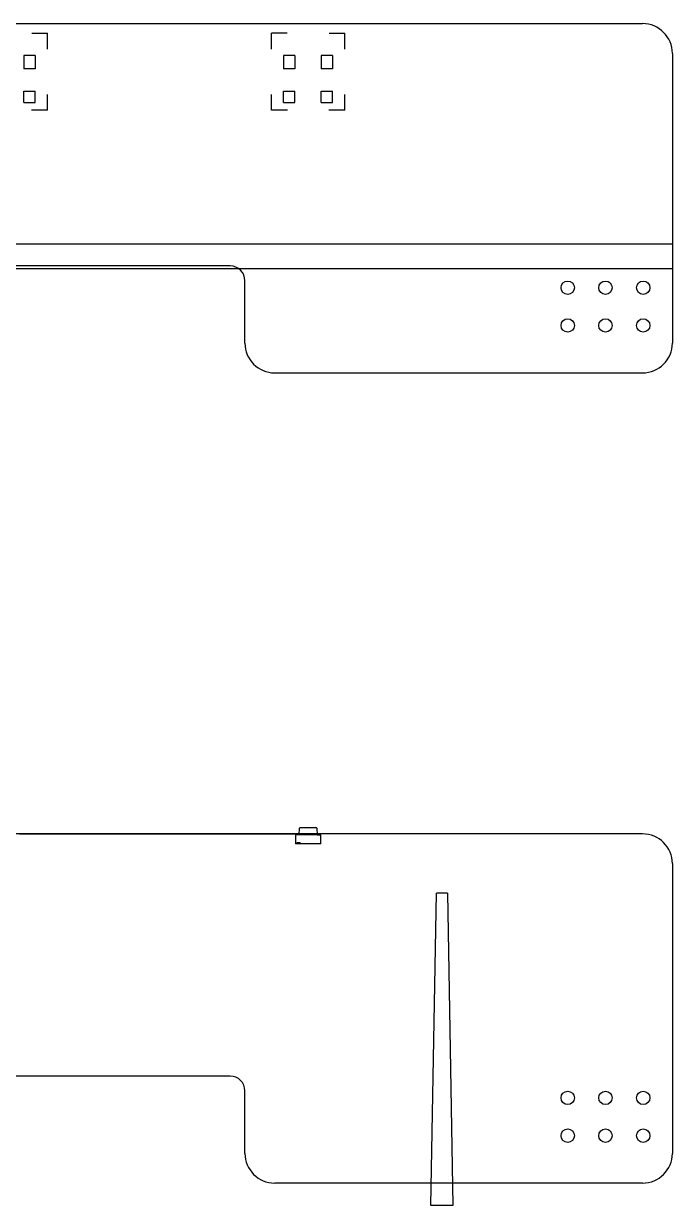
# Model space of a CAD drawing. Header units: millimetres. Extents: x 41 to 130, y 88.6 to 168.1.
# Drawn here: x 86.4 to 130, y 88.6 to 168.1 of the extents above; entities that cross this region are included whole.
import ezdxf

# ---------------------------------------------------------------- set-up
doc = ezdxf.new("R2010")
doc.units = ezdxf.units.MM
doc.linetypes.add('SLD-Solid', pattern=[0])

msp = doc.modelspace()

# ---------------------------------------------------------------- linework, layer by layer
at = {"color": 7, "linetype": 'SLD-Solid', "lineweight": 25}
for p, q in [((42.992, 168.112), (127.992, 168.112)), ((129.992, 166.112), (129.992, 146.612)), ((87.956, 162.279), (87.956, 163.354)), ((103.029, 162.279), (103.029, 163.354)), ((107.956, 162.279), (107.956, 163.354)), ((87.956, 162.279), (86.881, 162.279)), ((104.103, 162.279), (103.029, 162.279)), ((107.956, 162.279), (106.881, 162.279)), ((100.242, 151.812), (70.742, 151.812)), ((101.242, 146.612), (101.242, 150.812)), ((103.242, 144.612), (127.992, 144.612)), ((104.892, 113.515), (104.915, 113.968)), ((104.965, 114.015), (106.019, 114.015)), ((106.069, 113.968), (106.092, 113.515)), ((127.992, 113.586), (42.992, 113.586)), ((86.088, 113.586), (104.895, 113.586)), ((104.892, 113.516), (104.642, 113.516)), ((104.642, 113.515), (104.642, 113.516)), ((104.642, 113.515), (104.642, 113.515)), ((104.642, 113.515), (104.642, 112.915)), ((104.737, 112.972), (104.737, 112.964)), ((104.737, 112.964), (104.739, 112.964)), ((104.739, 112.964), (104.739, 112.972)), ((104.747, 112.97), (104.747, 112.964)), ((104.747, 112.964), (104.749, 112.964)), ((104.749, 112.964), (104.749, 112.972)), ((104.757, 112.979), (104.757, 112.976)), ((104.759, 112.979), (104.757, 112.979)), ((104.757, 112.97), (104.757, 112.964)), ((104.757, 112.964), (104.759, 112.964)), ((104.759, 112.964), (104.759, 112.979)), ((104.781, 112.976), (104.783, 112.975)), ((104.783, 112.968), (104.781, 112.967)), ((104.825, 112.979), (104.825, 112.964)), ((104.827, 112.979), (104.825, 112.979)), ((104.825, 112.964), (104.827, 112.964)), ((104.827, 112.976), (104.827, 112.979)), ((104.827, 112.964), (104.827, 112.967)), ((104.85, 112.964), (104.855, 112.964)), ((104.855, 112.984), (104.851, 112.984)), ((104.851, 112.982), (104.854, 112.982)), ((104.854, 112.966), (104.851, 112.966)), ((104.854, 112.976), (104.852, 112.976)), ((104.852, 112.974), (104.854, 112.974)), ((104.854, 112.982), (104.854, 112.976)), ((104.854, 112.974), (104.854, 112.966)), ((104.855, 112.964), (104.855, 112.984)), ((104.878, 112.979), (104.878, 112.964)), ((104.88, 112.979), (104.878, 112.979)), ((104.878, 112.964), (104.88, 112.964)), ((104.88, 112.976), (104.88, 112.979)), ((104.88, 112.964), (104.88, 112.967)), ((104.892, 113.515), (104.892, 113.516)), ((106.092, 113.515), (104.892, 113.515)), ((104.896, 112.984), (104.896, 112.982)), ((104.906, 112.984), (104.896, 112.984)), ((104.896, 112.982), (104.9, 112.982)), ((104.9, 112.982), (104.9, 112.964)), ((104.9, 112.964), (104.902, 112.964)), ((104.902, 112.964), (104.902, 112.982)), ((104.902, 112.982), (104.906, 112.982)), ((104.906, 112.982), (104.906, 112.984)), ((104.906, 112.962), (104.906, 112.961)), ((104.921, 112.962), (104.906, 112.962)), ((104.906, 112.961), (104.921, 112.961)), ((104.921, 112.961), (104.921, 112.962)), ((104.922, 112.985), (104.922, 112.964)), ((104.924, 112.985), (104.922, 112.985)), ((104.922, 112.964), (104.924, 112.964)), ((104.924, 112.976), (104.924, 112.985)), ((104.924, 112.964), (104.924, 112.967)), ((104.941, 112.971), (104.954, 112.971)), ((104.943, 112.969), (104.942, 112.968)), ((104.954, 112.973), (104.943, 112.973)), ((104.958, 112.966), (104.958, 112.964)), ((104.966, 112.966), (104.958, 112.966)), ((104.958, 112.964), (104.967, 112.964)), ((104.966, 112.984), (104.966, 112.966)), ((104.967, 112.984), (104.966, 112.984)), ((104.967, 112.964), (104.967, 112.984)), ((106.092, 113.515), (106.092, 113.516)), ((106.092, 113.516), (106.343, 113.516)), ((106.343, 112.914), (106.343, 113.516)), ((104.642, 112.915), (104.642, 112.915)), ((104.642, 112.915), (104.642, 112.914)), ((104.892, 112.914), (104.642, 112.914)), ((104.892, 112.915), (104.892, 112.914)), ((106.092, 112.915), (104.892, 112.915)), ((105.582, 112.915), (105.582, 112.915)), ((105.932, 112.915), (105.582, 112.915)), ((105.932, 112.915), (105.582, 112.915)), ((105.932, 112.915), (105.932, 112.915)), ((106.092, 112.915), (106.092, 112.914)), ((106.343, 112.914), (106.092, 112.914)), ((129.992, 111.586), (129.992, 92.086)), ((100.242, 97.286), (70.742, 97.286)), ((101.242, 92.086), (101.242, 96.286)), ((127.992, 90.086), (103.242, 90.086))]:
    msp.add_line(p, q, dxfattribs=at)
for p, q in [((86.897, 167.461), (87.956, 167.461)), ((87.956, 166.402), (87.956, 167.461)), ((104.087, 167.461), (103.029, 167.461)), ((103.029, 166.402), (103.029, 167.461)), ((106.897, 167.461), (107.956, 167.461)), ((107.956, 166.402), (107.956, 167.461))]:
    msp.add_line(p, q)
at = {"color": 2, "linetype": 'SLD-Solid', "lineweight": 25}
for p, q in [((87.131, 165.962), (86.369, 165.962)), ((86.369, 165.962), (86.369, 165.068)), ((87.131, 165.962), (87.131, 165.068)), ((104.591, 165.962), (103.829, 165.962)), ((103.829, 165.962), (103.829, 165.068)), ((104.591, 165.962), (104.591, 165.068)), ((107.131, 165.962), (106.369, 165.962)), ((106.369, 165.962), (106.369, 165.068)), ((107.131, 165.962), (107.131, 165.068)), ((87.131, 165.068), (86.369, 165.068)), ((104.591, 165.068), (103.829, 165.068)), ((107.131, 165.068), (106.369, 165.068)), ((86.369, 163.575), (87.131, 163.575)), ((86.369, 162.799), (86.369, 163.575)), ((87.131, 162.799), (87.131, 163.575)), ((103.829, 163.575), (104.591, 163.575)), ((103.829, 162.799), (103.829, 163.575)), ((104.591, 162.799), (104.591, 163.575)), ((106.369, 163.575), (107.131, 163.575)), ((106.369, 162.799), (106.369, 163.575)), ((107.131, 162.799), (107.131, 163.575)), ((86.369, 162.799), (87.131, 162.799)), ((103.829, 162.799), (104.591, 162.799)), ((106.369, 162.799), (107.131, 162.799))]:
    msp.add_line(p, q, dxfattribs=at)
at = {"color": 1, "linetype": 'SLD-Solid', "lineweight": 25}
for p, q in [((129.992, 153.262), (40.992, 153.262)), ((129.992, 151.612), (40.992, 151.612)), ((113.755, 88.586), (114.122, 109.586)), ((114.863, 109.586), (114.122, 109.586)), ((114.863, 109.586), (115.23, 88.586)), ((115.23, 88.586), (113.755, 88.586))]:
    msp.add_line(p, q, dxfattribs=at)
at = {"color": 7, "linetype": 'SLD-Solid', "lineweight": 25}
for centre in [(122.952, 150.342), (125.492, 150.342), (128.032, 150.342), (122.952, 147.802), (125.492, 147.802), (128.032, 147.802), (122.952, 95.816), (125.492, 95.816), (128.032, 95.816), (122.952, 93.276), (125.492, 93.276), (128.032, 93.276)]:
    msp.add_circle(centre, 0.45, dxfattribs=at)
for centre, radius, start, end in [((127.992, 166.112), 2, 0, 90), ((100.242, 150.812), 1, 0, 90), ((103.242, 146.612), 2, 180, 270), ((127.992, 146.612), 2, 270, 0), ((104.965, 113.965), 0.05, 90, 177.13759), ((106.019, 113.965), 0.05, 2.86241, 90), ((127.992, 111.586), 2, 0, 90), ((100.242, 96.286), 1, 0, 90), ((103.242, 92.086), 2, 180, 270), ((127.992, 92.086), 2, 270, 0)]:
    msp.add_arc(centre, radius, start, end, dxfattribs=at)
for points, knots in [([(104.742, 112.979), (104.742, 112.979), (104.741, 112.979), (104.739, 112.978), (104.737, 112.976), (104.737, 112.974), (104.737, 112.972)], [0, 0, 0, 0, 0.186865, 0.373603, 0.560328, 1, 1, 1, 1]), ([(104.739, 112.972), (104.739, 112.973), (104.739, 112.975), (104.74, 112.976), (104.741, 112.977), (104.742, 112.977), (104.743, 112.977)], [0, 0, 0, 0, 0.499486, 0.624853, 0.750549, 1, 1, 1, 1]), ([(104.748, 112.976), (104.747, 112.976), (104.747, 112.977), (104.745, 112.979), (104.743, 112.979), (104.742, 112.979)], [0, 0, 0, 0, 0.2811678, 0.5618634, 1, 1, 1, 1]), ([(104.743, 112.977), (104.743, 112.977), (104.744, 112.977), (104.745, 112.977), (104.746, 112.976), (104.747, 112.974), (104.747, 112.972), (104.747, 112.97)], [0, 0, 0, 0, 0.125291, 0.25066, 0.376069, 0.501439, 1, 1, 1, 1]), ([(104.752, 112.979), (104.752, 112.979), (104.751, 112.979), (104.749, 112.978), (104.748, 112.976), (104.748, 112.976)], [0, 0, 0, 0, 0.280893, 0.561563, 1, 1, 1, 1]), ([(104.749, 112.972), (104.749, 112.973), (104.749, 112.975), (104.75, 112.976), (104.751, 112.977), (104.752, 112.977), (104.753, 112.977)], [0, 0, 0, 0, 0.500582, 0.62594, 0.751524, 1, 1, 1, 1]), ([(104.755, 112.978), (104.755, 112.979), (104.754, 112.979), (104.753, 112.979), (104.752, 112.979)], [0, 0, 0, 0, 0.559998, 1, 1, 1, 1]), ([(104.753, 112.977), (104.753, 112.977), (104.754, 112.977), (104.756, 112.976), (104.757, 112.974), (104.757, 112.972), (104.757, 112.97)], [0, 0, 0, 0, 0.186669, 0.373363, 0.560147, 1, 1, 1, 1]), ([(104.757, 112.976), (104.757, 112.977), (104.757, 112.978), (104.756, 112.978), (104.755, 112.978)], [0, 0, 0, 0, 0.5601081, 1, 1, 1, 1]), ([(104.765, 112.977), (104.764, 112.976), (104.763, 112.974), (104.763, 112.972), (104.763, 112.972)], [0, 0, 0, 0, 0.559232, 1, 1, 1, 1]), ([(104.763, 112.972), (104.763, 112.97), (104.763, 112.968), (104.765, 112.966), (104.768, 112.964), (104.77, 112.964), (104.77, 112.964)], [0, 0, 0, 0, 0.279537, 0.559449, 0.77952, 1, 1, 1, 1]), ([(104.77, 112.979), (104.769, 112.979), (104.767, 112.979), (104.766, 112.977), (104.765, 112.977)], [0, 0, 0, 0, 0.559244, 1, 1, 1, 1]), ([(104.765, 112.972), (104.765, 112.972), (104.765, 112.974), (104.766, 112.976), (104.768, 112.977), (104.77, 112.977), (104.77, 112.977)], [0, 0, 0, 0, 0.279589, 0.559368, 0.779739, 1, 1, 1, 1]), ([(104.77, 112.966), (104.77, 112.966), (104.768, 112.966), (104.766, 112.968), (104.765, 112.97), (104.765, 112.971), (104.765, 112.972)], [0, 0, 0, 0, 0.279783, 0.559057, 0.779554, 1, 1, 1, 1]), ([(104.776, 112.977), (104.775, 112.977), (104.773, 112.979), (104.771, 112.979), (104.77, 112.979)], [0, 0, 0, 0, 0.558991, 1, 1, 1, 1]), ([(104.77, 112.977), (104.771, 112.977), (104.773, 112.977), (104.775, 112.975), (104.776, 112.974), (104.776, 112.972), (104.776, 112.972)], [0, 0, 0, 0, 0.27944, 0.559298, 0.779586, 1, 1, 1, 1]), ([(104.77, 112.964), (104.772, 112.964), (104.774, 112.964), (104.776, 112.966), (104.778, 112.969), (104.778, 112.971), (104.778, 112.972)], [0, 0, 0, 0, 0.279792, 0.559109, 0.779559, 1, 1, 1, 1]), ([(104.776, 112.972), (104.776, 112.971), (104.776, 112.969), (104.774, 112.967), (104.772, 112.966), (104.771, 112.966), (104.77, 112.966)], [0, 0, 0, 0, 0.279634, 0.559117, 0.779525, 1, 1, 1, 1]), ([(104.778, 112.972), (104.778, 112.973), (104.778, 112.975), (104.776, 112.976), (104.776, 112.977)], [0, 0, 0, 0, 0.55938, 1, 1, 1, 1]), ([(104.788, 112.979), (104.787, 112.979), (104.785, 112.979), (104.783, 112.978), (104.782, 112.977), (104.781, 112.976), (104.781, 112.976)], [0, 0, 0, 0, 0.339748, 0.560048, 0.779896, 1, 1, 1, 1]), ([(104.781, 112.967), (104.782, 112.967), (104.783, 112.966), (104.784, 112.965), (104.786, 112.964), (104.787, 112.964), (104.788, 112.964)], [0, 0, 0, 0, 0.3389, 0.559146, 0.779539, 1, 1, 1, 1]), ([(104.783, 112.975), (104.783, 112.976), (104.785, 112.977), (104.787, 112.977), (104.788, 112.977)], [0, 0, 0, 0, 0.558313, 1, 1, 1, 1]), ([(104.788, 112.966), (104.787, 112.966), (104.785, 112.966), (104.783, 112.968), (104.783, 112.968)], [0, 0, 0, 0, 0.558942, 1, 1, 1, 1]), ([(104.796, 112.971), (104.796, 112.973), (104.795, 112.975), (104.793, 112.978), (104.79, 112.979), (104.789, 112.979), (104.788, 112.979)], [0, 0, 0, 0, 0.279366, 0.558781, 0.779212, 1, 1, 1, 1]), ([(104.788, 112.977), (104.789, 112.977), (104.791, 112.977), (104.793, 112.976), (104.794, 112.974), (104.794, 112.972), (104.794, 112.972)], [0, 0, 0, 0, 0.280182, 0.55972, 0.779967, 1, 1, 1, 1]), ([(104.794, 112.972), (104.794, 112.971), (104.794, 112.969), (104.792, 112.967), (104.79, 112.966), (104.789, 112.966), (104.788, 112.966)], [0, 0, 0, 0, 0.279426, 0.558875, 0.779391, 1, 1, 1, 1]), ([(104.788, 112.964), (104.789, 112.964), (104.791, 112.964), (104.794, 112.966), (104.796, 112.969), (104.796, 112.971), (104.796, 112.971)], [0, 0, 0, 0, 0.280027, 0.55959, 0.779789, 1, 1, 1, 1]), ([(104.801, 112.967), (104.801, 112.967), (104.8, 112.967), (104.8, 112.967), (104.799, 112.966), (104.799, 112.966), (104.799, 112.966)], [0, 0, 0, 0, 0.279625, 0.559559, 0.779406, 1, 1, 1, 1]), ([(104.799, 112.966), (104.799, 112.965), (104.799, 112.965), (104.8, 112.964), (104.8, 112.964), (104.801, 112.964), (104.801, 112.964)], [0, 0, 0, 0, 0.279277, 0.559024, 0.779505, 1, 1, 1, 1]), ([(104.803, 112.966), (104.803, 112.966), (104.802, 112.966), (104.802, 112.967), (104.801, 112.967), (104.801, 112.967), (104.801, 112.967)], [0, 0, 0, 0, 0.279659, 0.559522, 0.779694, 1, 1, 1, 1]), ([(104.801, 112.964), (104.801, 112.964), (104.802, 112.964), (104.802, 112.965), (104.803, 112.965), (104.803, 112.965), (104.803, 112.966)], [0, 0, 0, 0, 0.279464, 0.559032, 0.779555, 1, 1, 1, 1]), ([(104.808, 112.977), (104.808, 112.976), (104.807, 112.974), (104.806, 112.972), (104.806, 112.972)], [0, 0, 0, 0, 0.559232, 1, 1, 1, 1]), ([(104.806, 112.972), (104.807, 112.97), (104.807, 112.968), (104.809, 112.966), (104.811, 112.964), (104.813, 112.964), (104.814, 112.964)], [0, 0, 0, 0, 0.279537, 0.559449, 0.77952, 1, 1, 1, 1]), ([(104.814, 112.979), (104.813, 112.979), (104.811, 112.979), (104.809, 112.977), (104.808, 112.977)], [0, 0, 0, 0, 0.559244, 1, 1, 1, 1]), ([(104.808, 112.972), (104.808, 112.972), (104.809, 112.974), (104.81, 112.976), (104.812, 112.977), (104.813, 112.977), (104.814, 112.977)], [0, 0, 0, 0, 0.279589, 0.559368, 0.779739, 1, 1, 1, 1]), ([(104.814, 112.966), (104.813, 112.966), (104.811, 112.966), (104.81, 112.968), (104.808, 112.97), (104.808, 112.971), (104.808, 112.972)], [0, 0, 0, 0, 0.279783, 0.559057, 0.779554, 1, 1, 1, 1]), ([(104.82, 112.977), (104.819, 112.977), (104.817, 112.979), (104.815, 112.979), (104.814, 112.979)], [0, 0, 0, 0, 0.558991, 1, 1, 1, 1]), ([(104.814, 112.977), (104.815, 112.977), (104.817, 112.977), (104.818, 112.975), (104.82, 112.974), (104.82, 112.972), (104.82, 112.972)], [0, 0, 0, 0, 0.27963, 0.559316, 0.779594, 1, 1, 1, 1]), ([(104.814, 112.964), (104.815, 112.964), (104.817, 112.964), (104.82, 112.966), (104.821, 112.969), (104.821, 112.971), (104.822, 112.972)], [0, 0, 0, 0, 0.279792, 0.559109, 0.779559, 1, 1, 1, 1]), ([(104.82, 112.972), (104.82, 112.971), (104.819, 112.969), (104.818, 112.967), (104.816, 112.966), (104.815, 112.966), (104.814, 112.966)], [0, 0, 0, 0, 0.279634, 0.559117, 0.779525, 1, 1, 1, 1]), ([(104.822, 112.972), (104.821, 112.973), (104.821, 112.975), (104.82, 112.976), (104.82, 112.977)], [0, 0, 0, 0, 0.55938, 1, 1, 1, 1]), ([(104.833, 112.979), (104.832, 112.979), (104.829, 112.979), (104.828, 112.977), (104.827, 112.976)], [0, 0, 0, 0, 0.559031, 1, 1, 1, 1]), ([(104.827, 112.972), (104.827, 112.972), (104.827, 112.974), (104.829, 112.976), (104.831, 112.977), (104.832, 112.977), (104.833, 112.977)], [0, 0, 0, 0, 0.279658, 0.559264, 0.779459, 1, 1, 1, 1]), ([(104.833, 112.966), (104.832, 112.966), (104.83, 112.966), (104.828, 112.968), (104.827, 112.97), (104.827, 112.971), (104.827, 112.972)], [0, 0, 0, 0, 0.279766, 0.559276, 0.779577, 1, 1, 1, 1]), ([(104.827, 112.967), (104.828, 112.966), (104.83, 112.964), (104.832, 112.964), (104.833, 112.964)], [0, 0, 0, 0, 0.558744, 1, 1, 1, 1]), ([(104.841, 112.972), (104.84, 112.973), (104.84, 112.975), (104.838, 112.977), (104.835, 112.979), (104.834, 112.979), (104.833, 112.979)], [0, 0, 0, 0, 0.279385, 0.559245, 0.779557, 1, 1, 1, 1]), ([(104.833, 112.977), (104.834, 112.977), (104.835, 112.977), (104.837, 112.976), (104.839, 112.974), (104.839, 112.972), (104.839, 112.972)], [0, 0, 0, 0, 0.279806, 0.559287, 0.779644, 1, 1, 1, 1]), ([(104.833, 112.964), (104.834, 112.964), (104.836, 112.964), (104.839, 112.966), (104.84, 112.969), (104.84, 112.971), (104.841, 112.972)], [0, 0, 0, 0, 0.279563, 0.559268, 0.779537, 1, 1, 1, 1]), ([(104.839, 112.972), (104.839, 112.971), (104.838, 112.969), (104.837, 112.967), (104.835, 112.966), (104.834, 112.966), (104.833, 112.966)], [0, 0, 0, 0, 0.279328, 0.559094, 0.77954, 1, 1, 1, 1]), ([(104.847, 112.975), (104.847, 112.975), (104.846, 112.974), (104.844, 112.973), (104.844, 112.971), (104.844, 112.97), (104.844, 112.97)], [0, 0, 0, 0, 0.280357, 0.559552, 0.779855, 1, 1, 1, 1]), ([(104.844, 112.97), (104.844, 112.969), (104.844, 112.967), (104.846, 112.965), (104.848, 112.964), (104.849, 112.964), (104.85, 112.964)], [0, 0, 0, 0, 0.279141, 0.558717, 0.779085, 1, 1, 1, 1]), ([(104.851, 112.984), (104.851, 112.984), (104.849, 112.984), (104.847, 112.983), (104.845, 112.981), (104.845, 112.98), (104.845, 112.979)], [0, 0, 0, 0, 0.28132, 0.559998, 0.779967, 1, 1, 1, 1]), ([(104.845, 112.979), (104.845, 112.979), (104.845, 112.978), (104.846, 112.976), (104.847, 112.976), (104.847, 112.975)], [0, 0, 0, 0, 0.2808466, 0.5616467, 1, 1, 1, 1]), ([(104.845, 112.97), (104.845, 112.97), (104.846, 112.971), (104.847, 112.973), (104.848, 112.973), (104.849, 112.974)], [0, 0, 0, 0, 0.279895, 0.560536, 1, 1, 1, 1]), ([(104.851, 112.966), (104.85, 112.966), (104.848, 112.966), (104.846, 112.968), (104.845, 112.969), (104.845, 112.97), (104.845, 112.97)], [0, 0, 0, 0, 0.499224, 0.748654, 0.874385, 1, 1, 1, 1]), ([(104.847, 112.979), (104.847, 112.98), (104.847, 112.98), (104.848, 112.981), (104.849, 112.982), (104.85, 112.982), (104.851, 112.982)], [0, 0, 0, 0, 0.249355, 0.37485, 0.500571, 1, 1, 1, 1]), ([(104.852, 112.976), (104.851, 112.976), (104.85, 112.976), (104.848, 112.977), (104.847, 112.978), (104.847, 112.978), (104.847, 112.979), (104.847, 112.979)], [0, 0, 0, 0, 0.498629, 0.624058, 0.74933, 0.87471, 1, 1, 1, 1]), ([(104.849, 112.974), (104.849, 112.974), (104.851, 112.974), (104.852, 112.974), (104.852, 112.974)], [0, 0, 0, 0, 0.559687, 1, 1, 1, 1]), ([(104.861, 112.977), (104.861, 112.976), (104.86, 112.974), (104.86, 112.972), (104.859, 112.972)], [0, 0, 0, 0, 0.55926, 1, 1, 1, 1]), ([(104.859, 112.972), (104.86, 112.97), (104.86, 112.968), (104.862, 112.966), (104.864, 112.964), (104.866, 112.964), (104.867, 112.964)], [0, 0, 0, 0, 0.279564, 0.559406, 0.779498, 1, 1, 1, 1]), ([(104.867, 112.979), (104.866, 112.979), (104.864, 112.979), (104.862, 112.977), (104.861, 112.977)], [0, 0, 0, 0, 0.559244, 1, 1, 1, 1]), ([(104.861, 112.972), (104.861, 112.972), (104.862, 112.974), (104.863, 112.976), (104.865, 112.977), (104.866, 112.977), (104.867, 112.977)], [0, 0, 0, 0, 0.279546, 0.559409, 0.779569, 1, 1, 1, 1]), ([(104.867, 112.966), (104.866, 112.966), (104.865, 112.966), (104.863, 112.968), (104.861, 112.97), (104.861, 112.971), (104.861, 112.972)], [0, 0, 0, 0, 0.279737, 0.559129, 0.779591, 1, 1, 1, 1]), ([(104.873, 112.977), (104.872, 112.977), (104.87, 112.979), (104.868, 112.979), (104.867, 112.979)], [0, 0, 0, 0, 0.558717, 1, 1, 1, 1]), ([(104.867, 112.977), (104.868, 112.977), (104.87, 112.977), (104.871, 112.975), (104.873, 112.974), (104.873, 112.972), (104.873, 112.972)], [0, 0, 0, 0, 0.279466, 0.559189, 0.779599, 1, 1, 1, 1]), ([(104.867, 112.964), (104.868, 112.964), (104.87, 112.964), (104.873, 112.966), (104.874, 112.969), (104.875, 112.971), (104.875, 112.972)], [0, 0, 0, 0, 0.279757, 0.559164, 0.779587, 1, 1, 1, 1]), ([(104.873, 112.972), (104.873, 112.971), (104.873, 112.969), (104.871, 112.967), (104.869, 112.966), (104.868, 112.966), (104.867, 112.966)], [0, 0, 0, 0, 0.279617, 0.559255, 0.779503, 1, 1, 1, 1]), ([(104.875, 112.972), (104.875, 112.973), (104.874, 112.975), (104.873, 112.976), (104.873, 112.977)], [0, 0, 0, 0, 0.559279, 1, 1, 1, 1]), ([(104.886, 112.979), (104.885, 112.979), (104.882, 112.979), (104.881, 112.977), (104.88, 112.976)], [0, 0, 0, 0, 0.559031, 1, 1, 1, 1]), ([(104.88, 112.972), (104.88, 112.972), (104.88, 112.974), (104.882, 112.976), (104.884, 112.977), (104.885, 112.977), (104.886, 112.977)], [0, 0, 0, 0, 0.27973, 0.55924, 0.779636, 1, 1, 1, 1]), ([(104.886, 112.966), (104.885, 112.966), (104.883, 112.966), (104.881, 112.968), (104.88, 112.97), (104.88, 112.971), (104.88, 112.972)], [0, 0, 0, 0, 0.279739, 0.559388, 0.779565, 1, 1, 1, 1]), ([(104.88, 112.967), (104.881, 112.966), (104.883, 112.964), (104.885, 112.964), (104.886, 112.964)], [0, 0, 0, 0, 0.558993, 1, 1, 1, 1]), ([(104.894, 112.972), (104.893, 112.973), (104.893, 112.975), (104.891, 112.977), (104.889, 112.979), (104.887, 112.979), (104.886, 112.979)], [0, 0, 0, 0, 0.279374, 0.559125, 0.779565, 1, 1, 1, 1]), ([(104.886, 112.977), (104.887, 112.977), (104.888, 112.977), (104.89, 112.976), (104.892, 112.974), (104.892, 112.972), (104.892, 112.972)], [0, 0, 0, 0, 0.279777, 0.559229, 0.779667, 1, 1, 1, 1]), ([(104.886, 112.964), (104.887, 112.964), (104.889, 112.964), (104.892, 112.966), (104.893, 112.969), (104.894, 112.971), (104.894, 112.972)], [0, 0, 0, 0, 0.27955, 0.559366, 0.779546, 1, 1, 1, 1]), ([(104.892, 112.972), (104.892, 112.971), (104.891, 112.969), (104.89, 112.967), (104.888, 112.966), (104.887, 112.966), (104.886, 112.966)], [0, 0, 0, 0, 0.279397, 0.559059, 0.779522, 1, 1, 1, 1]), ([(104.93, 112.979), (104.929, 112.979), (104.926, 112.979), (104.925, 112.977), (104.924, 112.976)], [0, 0, 0, 0, 0.558537, 1, 1, 1, 1]), ([(104.924, 112.972), (104.924, 112.972), (104.924, 112.974), (104.926, 112.976), (104.928, 112.977), (104.929, 112.977), (104.93, 112.977)], [0, 0, 0, 0, 0.279643, 0.559109, 0.77947, 1, 1, 1, 1]), ([(104.93, 112.966), (104.929, 112.966), (104.927, 112.966), (104.925, 112.968), (104.924, 112.97), (104.924, 112.971), (104.924, 112.972)], [0, 0, 0, 0, 0.279749, 0.559407, 0.779591, 1, 1, 1, 1]), ([(104.924, 112.967), (104.925, 112.966), (104.927, 112.964), (104.929, 112.964), (104.93, 112.964)], [0, 0, 0, 0, 0.558744, 1, 1, 1, 1]), ([(104.938, 112.972), (104.938, 112.973), (104.937, 112.975), (104.935, 112.977), (104.933, 112.979), (104.931, 112.979), (104.93, 112.979)], [0, 0, 0, 0, 0.279385, 0.559245, 0.779557, 1, 1, 1, 1]), ([(104.93, 112.977), (104.931, 112.977), (104.933, 112.977), (104.935, 112.976), (104.936, 112.974), (104.936, 112.972), (104.936, 112.972)], [0, 0, 0, 0, 0.279806, 0.559287, 0.779644, 1, 1, 1, 1]), ([(104.93, 112.964), (104.931, 112.964), (104.933, 112.964), (104.936, 112.966), (104.937, 112.969), (104.938, 112.971), (104.938, 112.972)], [0, 0, 0, 0, 0.279563, 0.559268, 0.779537, 1, 1, 1, 1]), ([(104.936, 112.972), (104.936, 112.971), (104.936, 112.969), (104.934, 112.967), (104.932, 112.966), (104.931, 112.966), (104.93, 112.966)], [0, 0, 0, 0, 0.279397, 0.559059, 0.779522, 1, 1, 1, 1]), ([(104.942, 112.976), (104.942, 112.975), (104.941, 112.974), (104.941, 112.972), (104.941, 112.971)], [0, 0, 0, 0, 0.559053, 1, 1, 1, 1]), ([(104.948, 112.979), (104.947, 112.979), (104.945, 112.979), (104.943, 112.977), (104.942, 112.976)], [0, 0, 0, 0, 0.5588683, 1, 1, 1, 1]), ([(104.942, 112.968), (104.942, 112.967), (104.943, 112.966), (104.945, 112.964), (104.947, 112.964), (104.948, 112.964)], [0, 0, 0, 0, 0.280978, 0.561358, 1, 1, 1, 1]), ([(104.943, 112.973), (104.943, 112.974), (104.943, 112.975), (104.945, 112.976), (104.946, 112.977), (104.948, 112.977), (104.948, 112.977)], [0, 0, 0, 0, 0.280119, 0.559259, 0.779564, 1, 1, 1, 1]), ([(104.949, 112.966), (104.948, 112.966), (104.947, 112.966), (104.945, 112.967), (104.944, 112.968), (104.943, 112.968), (104.943, 112.969)], [0, 0, 0, 0, 0.33936, 0.559563, 0.7794, 1, 1, 1, 1]), ([(104.954, 112.976), (104.953, 112.977), (104.951, 112.979), (104.949, 112.979), (104.948, 112.979)], [0, 0, 0, 0, 0.5586733, 1, 1, 1, 1]), ([(104.948, 112.977), (104.949, 112.977), (104.95, 112.977), (104.951, 112.976), (104.952, 112.976)], [0, 0, 0, 0, 0.559284, 1, 1, 1, 1]), ([(104.948, 112.964), (104.949, 112.964), (104.952, 112.964), (104.954, 112.966), (104.955, 112.969), (104.956, 112.971), (104.956, 112.972)], [0, 0, 0, 0, 0.279928, 0.558808, 0.77944, 1, 1, 1, 1]), ([(104.954, 112.971), (104.954, 112.97), (104.954, 112.969), (104.952, 112.967), (104.95, 112.966), (104.949, 112.966), (104.949, 112.966)], [0, 0, 0, 0, 0.279935, 0.559258, 0.779541, 1, 1, 1, 1]), ([(104.952, 112.976), (104.952, 112.975), (104.953, 112.975), (104.954, 112.973), (104.954, 112.973)], [0, 0, 0, 0, 0.558731, 1, 1, 1, 1]), ([(104.956, 112.972), (104.956, 112.973), (104.955, 112.974), (104.954, 112.976), (104.954, 112.976)], [0, 0, 0, 0, 0.5595021, 1, 1, 1, 1])]:
    msp.add_open_spline(points, degree=3, knots=knots, dxfattribs=at)

doc.saveas('drawing.dxf')
